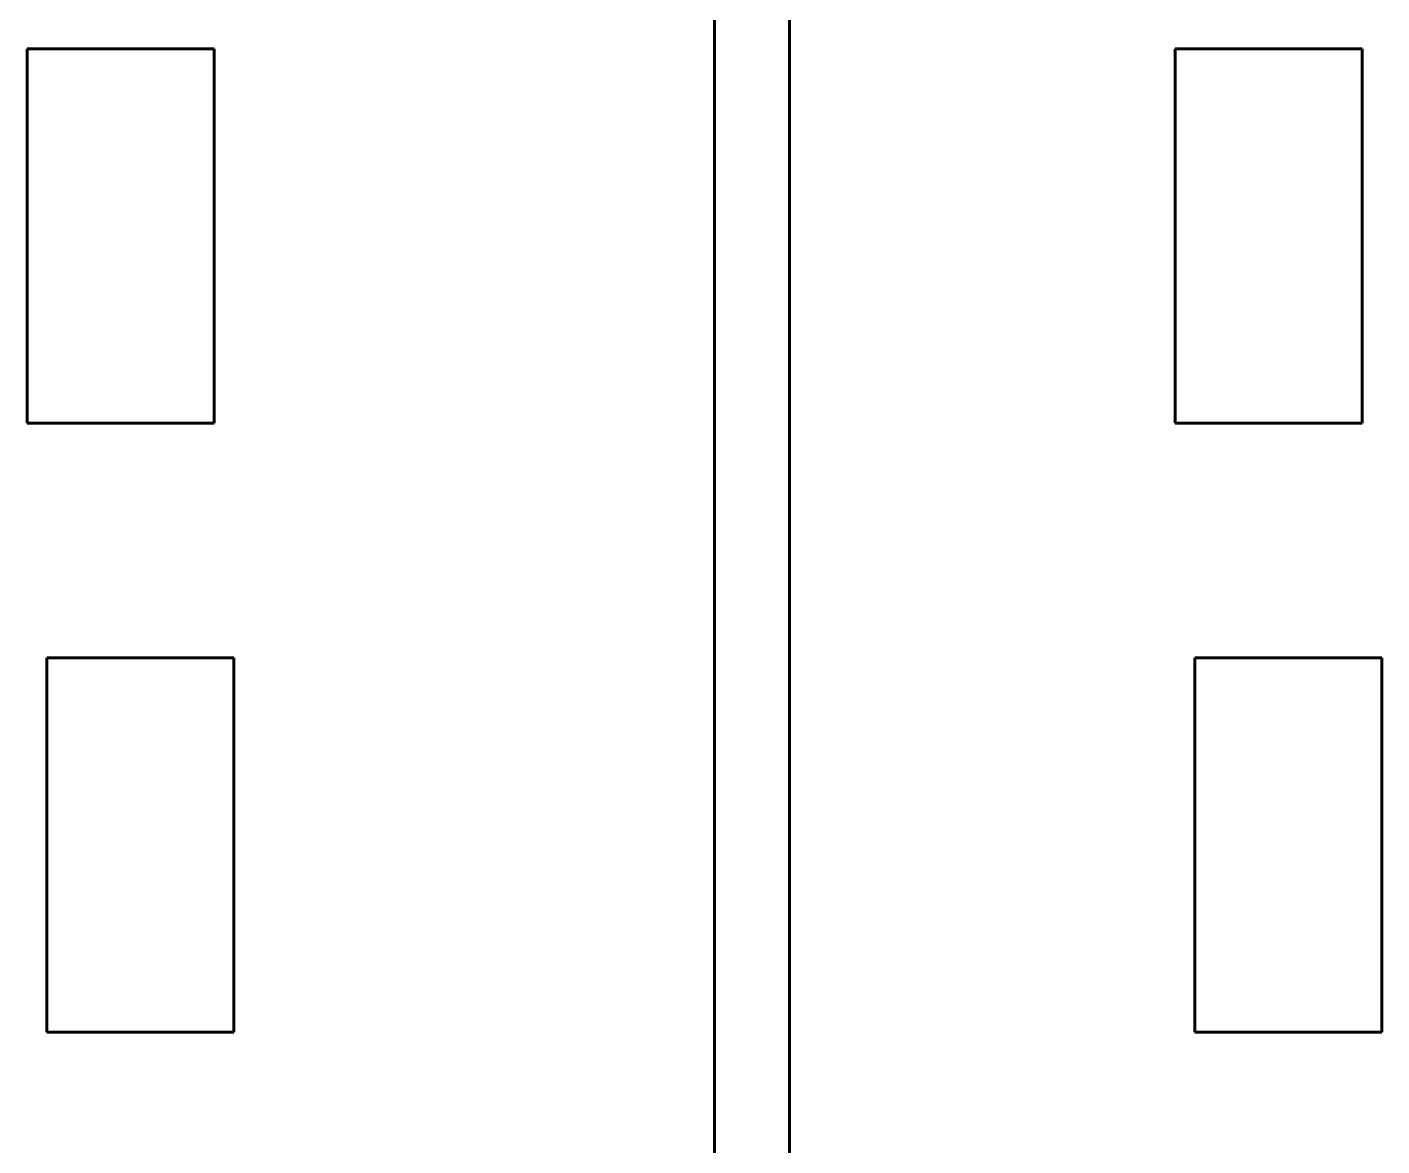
# Model space of a CAD drawing. Extents: x 0 to 297, y 0 to 292.
# Drawn here: x 214.8 to 223.85, y 77.48 to 84.96 of the extents above; entities that cross this region are included whole.
import ezdxf

# ---------------------------------------------------------------- set-up
doc = ezdxf.new("R2010")
doc.units = 0
doc.header["$MEASUREMENT"] = 0
doc.linetypes.add('K5LT_BASIC', pattern=[0])
doc.layers.add('Системный слой', color=7, linetype='Continuous')

# ---------------------------------------------------------------- blocks, each defined once
blk = doc.blocks.new('*U')
at = {"layer": 'Системный слой', "linetype": 'K5LT_BASIC', "lineweight": 60}
for p, q in [((216.0464, 84.8102), (214.7964, 84.8102)), ((214.7964, 84.8102), (214.7964, 82.3102)), ((216.0464, 82.3102), (216.0464, 84.8102)), ((223.7193, 84.8102), (222.4693, 84.8102)), ((222.4693, 84.8102), (222.4693, 82.3102)), ((223.7193, 82.3102), (223.7193, 84.8102)), ((214.7964, 82.3102), (216.0464, 82.3102)), ((222.4693, 82.3102), (223.7193, 82.3102)), ((216.1787, 80.7416), (214.9287, 80.7416)), ((214.9287, 80.7416), (214.9287, 78.2416)), ((216.1787, 78.2416), (216.1787, 80.7416)), ((223.8516, 80.7416), (222.6016, 80.7416)), ((222.6016, 80.7416), (222.6016, 78.2416)), ((223.8516, 78.2416), (223.8516, 80.7416)), ((214.9287, 78.2416), (216.1787, 78.2416)), ((222.6016, 78.2416), (223.8516, 78.2416))]:
    blk.add_line(p, q, dxfattribs=at)

msp = doc.modelspace()

# ---------------------------------------------------------------- linework, layer by layer
at = {"layer": 'Системный слой', "linetype": 'K5LT_BASIC', "lineweight": 60}
for p, q in [((219.3918, 69.5189), (219.3918, 89.5189)), ((219.8918, 69.5186), (219.8918, 89.5189)), ((219.3918, 82.5186), (219.3918, 69.5189)), ((219.8918, 69.5186), (219.8918, 82.5186))]:
    msp.add_line(p, q, dxfattribs=at)

# ---------------------------------------------------------------- block references
at = {"layer": 'Системный слой'}
msp.add_blockref('*U', (0, 0), dxfattribs=at)
msp.add_blockref('*U', (0, 0), dxfattribs=at)
msp.add_blockref('*U', (0, 0), dxfattribs=at)
msp.add_blockref('*U', (0, 0), dxfattribs=at)
msp.add_blockref('*U', (0, 0), dxfattribs=at)
msp.add_blockref('*U', (0, 0), dxfattribs=at)
msp.add_blockref('*U', (0, 0), dxfattribs=at)
msp.add_blockref('*U', (0, 0), dxfattribs=at)
msp.add_blockref('*U', (0, 0), dxfattribs=at)
msp.add_blockref('*U', (0, 0), dxfattribs=at)
msp.add_blockref('*U', (0, 0), dxfattribs=at)
msp.add_blockref('*U', (0, 0), dxfattribs=at)
msp.add_blockref('*U', (0, 0), dxfattribs=at)
msp.add_blockref('*U', (0, 0), dxfattribs=at)
msp.add_blockref('*U', (0, 0), dxfattribs=at)
msp.add_blockref('*U', (0, 0), dxfattribs=at)
msp.add_blockref('*U', (0, 0), dxfattribs=at)
msp.add_blockref('*U', (0, 0), dxfattribs=at)
msp.add_blockref('*U', (0, 0), dxfattribs=at)
msp.add_blockref('*U', (0, 0), dxfattribs=at)
msp.add_blockref('*U', (0, 0), dxfattribs=at)
msp.add_blockref('*U', (0, 0), dxfattribs=at)
msp.add_blockref('*U', (0, 0), dxfattribs=at)
msp.add_blockref('*U', (0, 0), dxfattribs=at)
msp.add_blockref('*U', (0, 0), dxfattribs=at)
msp.add_blockref('*U', (0, 0), dxfattribs=at)
msp.add_blockref('*U', (0, 0), dxfattribs=at)
msp.add_blockref('*U', (0, 0), dxfattribs=at)
msp.add_blockref('*U', (0, 0), dxfattribs=at)
msp.add_blockref('*U', (0, 0), dxfattribs=at)
msp.add_blockref('*U', (0, 0), dxfattribs=at)
msp.add_blockref('*U', (0, 0), dxfattribs=at)
msp.add_blockref('*U', (0, 0), dxfattribs=at)
msp.add_blockref('*U', (0, 0), dxfattribs=at)
msp.add_blockref('*U', (0, 0), dxfattribs=at)
msp.add_blockref('*U', (0, 0), dxfattribs=at)
msp.add_blockref('*U', (0, 0), dxfattribs=at)
msp.add_blockref('*U', (0, 0), dxfattribs=at)
msp.add_blockref('*U', (0, 0), dxfattribs=at)
msp.add_blockref('*U', (0, 0), dxfattribs=at)
msp.add_blockref('*U', (0, 0), dxfattribs=at)
msp.add_blockref('*U', (0, 0), dxfattribs=at)
msp.add_blockref('*U', (0, 0), dxfattribs=at)
msp.add_blockref('*U', (0, 0), dxfattribs=at)
msp.add_blockref('*U', (0, 0), dxfattribs=at)
msp.add_blockref('*U', (0, 0), dxfattribs=at)
msp.add_blockref('*U', (0, 0), dxfattribs=at)
msp.add_blockref('*U', (0, 0), dxfattribs=at)
msp.add_blockref('*U', (0, 0), dxfattribs=at)
msp.add_blockref('*U', (0, 0), dxfattribs=at)
msp.add_blockref('*U', (0, 0), dxfattribs=at)
msp.add_blockref('*U', (0, 0), dxfattribs=at)
msp.add_blockref('*U', (0, 0), dxfattribs=at)
msp.add_blockref('*U', (0, 0), dxfattribs=at)
msp.add_blockref('*U', (0, 0), dxfattribs=at)
msp.add_blockref('*U', (0, 0), dxfattribs=at)
msp.add_blockref('*U', (0, 0), dxfattribs=at)
msp.add_blockref('*U', (0, 0), dxfattribs=at)
msp.add_blockref('*U', (0, 0), dxfattribs=at)
msp.add_blockref('*U', (0, 0), dxfattribs=at)
msp.add_blockref('*U', (0, 0), dxfattribs=at)
msp.add_blockref('*U', (0, 0), dxfattribs=at)
msp.add_blockref('*U', (0, 0), dxfattribs=at)
msp.add_blockref('*U', (0, 0), dxfattribs=at)
msp.add_blockref('*U', (0, 0), dxfattribs=at)
msp.add_blockref('*U', (0, 0), dxfattribs=at)
msp.add_blockref('*U', (0, 0), dxfattribs=at)
msp.add_blockref('*U', (0, 0), dxfattribs=at)
msp.add_blockref('*U', (0, 0), dxfattribs=at)
msp.add_blockref('*U', (0, 0), dxfattribs=at)
msp.add_blockref('*U', (0, 0), dxfattribs=at)
msp.add_blockref('*U', (0, 0), dxfattribs=at)
msp.add_blockref('*U', (0, 0), dxfattribs=at)
msp.add_blockref('*U', (0, 0), dxfattribs=at)
msp.add_blockref('*U', (0, 0), dxfattribs=at)
msp.add_blockref('*U', (0, 0), dxfattribs=at)
msp.add_blockref('*U', (0, 0), dxfattribs=at)
msp.add_blockref('*U', (0, 0), dxfattribs=at)
msp.add_blockref('*U', (0, 0), dxfattribs=at)
msp.add_blockref('*U', (0, 0), dxfattribs=at)
msp.add_blockref('*U', (0, 0), dxfattribs=at)
msp.add_blockref('*U', (0, 0), dxfattribs=at)
msp.add_blockref('*U', (0, 0), dxfattribs=at)
msp.add_blockref('*U', (0, 0), dxfattribs=at)
msp.add_blockref('*U', (0, 0), dxfattribs=at)
msp.add_blockref('*U', (0, 0), dxfattribs=at)
msp.add_blockref('*U', (0, 0), dxfattribs=at)
msp.add_blockref('*U', (0, 0), dxfattribs=at)
msp.add_blockref('*U', (0, 0), dxfattribs=at)
msp.add_blockref('*U', (0, 0), dxfattribs=at)
msp.add_blockref('*U', (0, 0), dxfattribs=at)
msp.add_blockref('*U', (0, 0), dxfattribs=at)
msp.add_blockref('*U', (0, 0), dxfattribs=at)
msp.add_blockref('*U', (0, 0), dxfattribs=at)
msp.add_blockref('*U', (0, 0), dxfattribs=at)
msp.add_blockref('*U', (0, 0), dxfattribs=at)
msp.add_blockref('*U', (0, 0), dxfattribs=at)
msp.add_blockref('*U', (0, 0), dxfattribs=at)
msp.add_blockref('*U', (0, 0), dxfattribs=at)
msp.add_blockref('*U', (0, 0), dxfattribs=at)
msp.add_blockref('*U', (0, 0), dxfattribs=at)
msp.add_blockref('*U', (0, 0), dxfattribs=at)
msp.add_blockref('*U', (0, 0), dxfattribs=at)
msp.add_blockref('*U', (0, 0), dxfattribs=at)
msp.add_blockref('*U', (0, 0), dxfattribs=at)
msp.add_blockref('*U', (0, 0), dxfattribs=at)
msp.add_blockref('*U', (0, 0), dxfattribs=at)
msp.add_blockref('*U', (0, 0), dxfattribs=at)
msp.add_blockref('*U', (0, 0), dxfattribs=at)
msp.add_blockref('*U', (0, 0), dxfattribs=at)
msp.add_blockref('*U', (0, 0), dxfattribs=at)
msp.add_blockref('*U', (0, 0), dxfattribs=at)
msp.add_blockref('*U', (0, 0), dxfattribs=at)
msp.add_blockref('*U', (0, 0), dxfattribs=at)
msp.add_blockref('*U', (0, 0), dxfattribs=at)
msp.add_blockref('*U', (0, 0), dxfattribs=at)
msp.add_blockref('*U', (0, 0), dxfattribs=at)
msp.add_blockref('*U', (0, 0), dxfattribs=at)
msp.add_blockref('*U', (0, 0), dxfattribs=at)
msp.add_blockref('*U', (0, 0), dxfattribs=at)
msp.add_blockref('*U', (0, 0), dxfattribs=at)
msp.add_blockref('*U', (0, 0), dxfattribs=at)
msp.add_blockref('*U', (0, 0), dxfattribs=at)
msp.add_blockref('*U', (0, 0), dxfattribs=at)
msp.add_blockref('*U', (0, 0), dxfattribs=at)
msp.add_blockref('*U', (0, 0), dxfattribs=at)
msp.add_blockref('*U', (0, 0), dxfattribs=at)
msp.add_blockref('*U', (0, 0), dxfattribs=at)
msp.add_blockref('*U', (0, 0), dxfattribs=at)
msp.add_blockref('*U', (0, 0), dxfattribs=at)
msp.add_blockref('*U', (0, 0), dxfattribs=at)
msp.add_blockref('*U', (0, 0), dxfattribs=at)
msp.add_blockref('*U', (0, 0), dxfattribs=at)
msp.add_blockref('*U', (0, 0), dxfattribs=at)
msp.add_blockref('*U', (0, 0), dxfattribs=at)
msp.add_blockref('*U', (0, 0), dxfattribs=at)
msp.add_blockref('*U', (0, 0), dxfattribs=at)
msp.add_blockref('*U', (0, 0), dxfattribs=at)
msp.add_blockref('*U', (0, 0), dxfattribs=at)
msp.add_blockref('*U', (0, 0), dxfattribs=at)
msp.add_blockref('*U', (0, 0), dxfattribs=at)
msp.add_blockref('*U', (0, 0), dxfattribs=at)
msp.add_blockref('*U', (0, 0), dxfattribs=at)
msp.add_blockref('*U', (0, 0), dxfattribs=at)
msp.add_blockref('*U', (0, 0), dxfattribs=at)
msp.add_blockref('*U', (0, 0), dxfattribs=at)
msp.add_blockref('*U', (0, 0), dxfattribs=at)
msp.add_blockref('*U', (0, 0), dxfattribs=at)
msp.add_blockref('*U', (0, 0), dxfattribs=at)
msp.add_blockref('*U', (0, 0), dxfattribs=at)
msp.add_blockref('*U', (0, 0), dxfattribs=at)
msp.add_blockref('*U', (0, 0), dxfattribs=at)
msp.add_blockref('*U', (0, 0), dxfattribs=at)
msp.add_blockref('*U', (0, 0), dxfattribs=at)
msp.add_blockref('*U', (0, 0), dxfattribs=at)
msp.add_blockref('*U', (0, 0), dxfattribs=at)
msp.add_blockref('*U', (0, 0), dxfattribs=at)
msp.add_blockref('*U', (0, 0), dxfattribs=at)
msp.add_blockref('*U', (0, 0), dxfattribs=at)
msp.add_blockref('*U', (0, 0), dxfattribs=at)
msp.add_blockref('*U', (0, 0), dxfattribs=at)
msp.add_blockref('*U', (0, 0), dxfattribs=at)
msp.add_blockref('*U', (0, 0), dxfattribs=at)
msp.add_blockref('*U', (0, 0), dxfattribs=at)
msp.add_blockref('*U', (0, 0), dxfattribs=at)
msp.add_blockref('*U', (0, 0), dxfattribs=at)
msp.add_blockref('*U', (0, 0), dxfattribs=at)
msp.add_blockref('*U', (0, 0), dxfattribs=at)
msp.add_blockref('*U', (0, 0), dxfattribs=at)
msp.add_blockref('*U', (0, 0), dxfattribs=at)
msp.add_blockref('*U', (0, 0), dxfattribs=at)
msp.add_blockref('*U', (0, 0), dxfattribs=at)
msp.add_blockref('*U', (0, 0), dxfattribs=at)
msp.add_blockref('*U', (0, 0), dxfattribs=at)
msp.add_blockref('*U', (0, 0), dxfattribs=at)
msp.add_blockref('*U', (0, 0), dxfattribs=at)
msp.add_blockref('*U', (0, 0), dxfattribs=at)
msp.add_blockref('*U', (0, 0), dxfattribs=at)
msp.add_blockref('*U', (0, 0), dxfattribs=at)
msp.add_blockref('*U', (0, 0), dxfattribs=at)
msp.add_blockref('*U', (0, 0), dxfattribs=at)
msp.add_blockref('*U', (0, 0), dxfattribs=at)
msp.add_blockref('*U', (0, 0), dxfattribs=at)
msp.add_blockref('*U', (0, 0), dxfattribs=at)
msp.add_blockref('*U', (0, 0), dxfattribs=at)
msp.add_blockref('*U', (0, 0), dxfattribs=at)
msp.add_blockref('*U', (0, 0), dxfattribs=at)
msp.add_blockref('*U', (0, 0), dxfattribs=at)
msp.add_blockref('*U', (0, 0), dxfattribs=at)
msp.add_blockref('*U', (0, 0), dxfattribs=at)
msp.add_blockref('*U', (0, 0), dxfattribs=at)
msp.add_blockref('*U', (0, 0), dxfattribs=at)
msp.add_blockref('*U', (0, 0), dxfattribs=at)
msp.add_blockref('*U', (0, 0), dxfattribs=at)
msp.add_blockref('*U', (0, 0), dxfattribs=at)
msp.add_blockref('*U', (0, 0), dxfattribs=at)
msp.add_blockref('*U', (0, 0), dxfattribs=at)
msp.add_blockref('*U', (0, 0), dxfattribs=at)
msp.add_blockref('*U', (0, 0), dxfattribs=at)
msp.add_blockref('*U', (0, 0), dxfattribs=at)
msp.add_blockref('*U', (0, 0), dxfattribs=at)
msp.add_blockref('*U', (0, 0), dxfattribs=at)
msp.add_blockref('*U', (0, 0), dxfattribs=at)
msp.add_blockref('*U', (0, 0), dxfattribs=at)
msp.add_blockref('*U', (0, 0), dxfattribs=at)
msp.add_blockref('*U', (0, 0), dxfattribs=at)
msp.add_blockref('*U', (0, 0), dxfattribs=at)
msp.add_blockref('*U', (0, 0), dxfattribs=at)
msp.add_blockref('*U', (0, 0), dxfattribs=at)
msp.add_blockref('*U', (0, 0), dxfattribs=at)
msp.add_blockref('*U', (0, 0), dxfattribs=at)
msp.add_blockref('*U', (0, 0), dxfattribs=at)
msp.add_blockref('*U', (0, 0), dxfattribs=at)
msp.add_blockref('*U', (0, 0), dxfattribs=at)
msp.add_blockref('*U', (0, 0), dxfattribs=at)
msp.add_blockref('*U', (0, 0), dxfattribs=at)
msp.add_blockref('*U', (0, 0), dxfattribs=at)
msp.add_blockref('*U', (0, 0), dxfattribs=at)
msp.add_blockref('*U', (0, 0), dxfattribs=at)
msp.add_blockref('*U', (0, 0), dxfattribs=at)
msp.add_blockref('*U', (0, 0), dxfattribs=at)
msp.add_blockref('*U', (0, 0), dxfattribs=at)
msp.add_blockref('*U', (0, 0), dxfattribs=at)
msp.add_blockref('*U', (0, 0), dxfattribs=at)
msp.add_blockref('*U', (0, 0), dxfattribs=at)
msp.add_blockref('*U', (0, 0), dxfattribs=at)
msp.add_blockref('*U', (0, 0), dxfattribs=at)
msp.add_blockref('*U', (0, 0), dxfattribs=at)
msp.add_blockref('*U', (0, 0), dxfattribs=at)
msp.add_blockref('*U', (0, 0), dxfattribs=at)
msp.add_blockref('*U', (0, 0), dxfattribs=at)
msp.add_blockref('*U', (0, 0), dxfattribs=at)
msp.add_blockref('*U', (0, 0), dxfattribs=at)
msp.add_blockref('*U', (0, 0), dxfattribs=at)
msp.add_blockref('*U', (0, 0), dxfattribs=at)
msp.add_blockref('*U', (0, 0), dxfattribs=at)
msp.add_blockref('*U', (0, 0), dxfattribs=at)
msp.add_blockref('*U', (0, 0), dxfattribs=at)
msp.add_blockref('*U', (0, 0), dxfattribs=at)
msp.add_blockref('*U', (0, 0), dxfattribs=at)
msp.add_blockref('*U', (0, 0), dxfattribs=at)
msp.add_blockref('*U', (0, 0), dxfattribs=at)
msp.add_blockref('*U', (0, 0), dxfattribs=at)
msp.add_blockref('*U', (0, 0), dxfattribs=at)
msp.add_blockref('*U', (0, 0), dxfattribs=at)
msp.add_blockref('*U', (0, 0), dxfattribs=at)
msp.add_blockref('*U', (0, 0), dxfattribs=at)
msp.add_blockref('*U', (0, 0), dxfattribs=at)
msp.add_blockref('*U', (0, 0), dxfattribs=at)
msp.add_blockref('*U', (0, 0), dxfattribs=at)
msp.add_blockref('*U', (0, 0), dxfattribs=at)
msp.add_blockref('*U', (0, 0), dxfattribs=at)
msp.add_blockref('*U', (0, 0), dxfattribs=at)
msp.add_blockref('*U', (0, 0), dxfattribs=at)
msp.add_blockref('*U', (0, 0), dxfattribs=at)
msp.add_blockref('*U', (0, 0), dxfattribs=at)
msp.add_blockref('*U', (0, 0), dxfattribs=at)
msp.add_blockref('*U', (0, 0), dxfattribs=at)
msp.add_blockref('*U', (0, 0), dxfattribs=at)
msp.add_blockref('*U', (0, 0), dxfattribs=at)
msp.add_blockref('*U', (0, 0), dxfattribs=at)
msp.add_blockref('*U', (0, 0), dxfattribs=at)
msp.add_blockref('*U', (0, 0), dxfattribs=at)
msp.add_blockref('*U', (0, 0), dxfattribs=at)
msp.add_blockref('*U', (0, 0), dxfattribs=at)
msp.add_blockref('*U', (0, 0), dxfattribs=at)
msp.add_blockref('*U', (0, 0), dxfattribs=at)
msp.add_blockref('*U', (0, 0), dxfattribs=at)
msp.add_blockref('*U', (0, 0), dxfattribs=at)
msp.add_blockref('*U', (0, 0), dxfattribs=at)
msp.add_blockref('*U', (0, 0), dxfattribs=at)
msp.add_blockref('*U', (0, 0), dxfattribs=at)
msp.add_blockref('*U', (0, 0), dxfattribs=at)
msp.add_blockref('*U', (0, 0), dxfattribs=at)
msp.add_blockref('*U', (0, 0), dxfattribs=at)
msp.add_blockref('*U', (0, 0), dxfattribs=at)
msp.add_blockref('*U', (0, 0), dxfattribs=at)
msp.add_blockref('*U', (0, 0), dxfattribs=at)
msp.add_blockref('*U', (0, 0), dxfattribs=at)
msp.add_blockref('*U', (0, 0), dxfattribs=at)
msp.add_blockref('*U', (0, 0), dxfattribs=at)
msp.add_blockref('*U', (0, 0), dxfattribs=at)
msp.add_blockref('*U', (0, 0), dxfattribs=at)
msp.add_blockref('*U', (0, 0), dxfattribs=at)
msp.add_blockref('*U', (0, 0), dxfattribs=at)
msp.add_blockref('*U', (0, 0), dxfattribs=at)
msp.add_blockref('*U', (0, 0), dxfattribs=at)
msp.add_blockref('*U', (0, 0), dxfattribs=at)
msp.add_blockref('*U', (0, 0), dxfattribs=at)
msp.add_blockref('*U', (0, 0), dxfattribs=at)
msp.add_blockref('*U', (0, 0), dxfattribs=at)
msp.add_blockref('*U', (0, 0), dxfattribs=at)
msp.add_blockref('*U', (0, 0), dxfattribs=at)
msp.add_blockref('*U', (0, 0), dxfattribs=at)
msp.add_blockref('*U', (0, 0), dxfattribs=at)
msp.add_blockref('*U', (0, 0), dxfattribs=at)
msp.add_blockref('*U', (0, 0), dxfattribs=at)
msp.add_blockref('*U', (0, 0), dxfattribs=at)
msp.add_blockref('*U', (0, 0), dxfattribs=at)
msp.add_blockref('*U', (0, 0), dxfattribs=at)
msp.add_blockref('*U', (0, 0), dxfattribs=at)
msp.add_blockref('*U', (0, 0), dxfattribs=at)
msp.add_blockref('*U', (0, 0), dxfattribs=at)
msp.add_blockref('*U', (0, 0), dxfattribs=at)
msp.add_blockref('*U', (0, 0), dxfattribs=at)
msp.add_blockref('*U', (0, 0), dxfattribs=at)
msp.add_blockref('*U', (0, 0), dxfattribs=at)
msp.add_blockref('*U', (0, 0), dxfattribs=at)
msp.add_blockref('*U', (0, 0), dxfattribs=at)
msp.add_blockref('*U', (0, 0), dxfattribs=at)
msp.add_blockref('*U', (0, 0), dxfattribs=at)
msp.add_blockref('*U', (0, 0), dxfattribs=at)
msp.add_blockref('*U', (0, 0), dxfattribs=at)
msp.add_blockref('*U', (0, 0), dxfattribs=at)
msp.add_blockref('*U', (0, 0), dxfattribs=at)
msp.add_blockref('*U', (0, 0), dxfattribs=at)
msp.add_blockref('*U', (0, 0), dxfattribs=at)
msp.add_blockref('*U', (0, 0), dxfattribs=at)
msp.add_blockref('*U', (0, 0), dxfattribs=at)
msp.add_blockref('*U', (0, 0), dxfattribs=at)
msp.add_blockref('*U', (0, 0), dxfattribs=at)
msp.add_blockref('*U', (0, 0), dxfattribs=at)
msp.add_blockref('*U', (0, 0), dxfattribs=at)
msp.add_blockref('*U', (0, 0), dxfattribs=at)
msp.add_blockref('*U', (0, 0), dxfattribs=at)
msp.add_blockref('*U', (0, 0), dxfattribs=at)
msp.add_blockref('*U', (0, 0), dxfattribs=at)
msp.add_blockref('*U', (0, 0), dxfattribs=at)
msp.add_blockref('*U', (0, 0), dxfattribs=at)
msp.add_blockref('*U', (0, 0), dxfattribs=at)
msp.add_blockref('*U', (0, 0), dxfattribs=at)
msp.add_blockref('*U', (0, 0), dxfattribs=at)
msp.add_blockref('*U', (0, 0), dxfattribs=at)
msp.add_blockref('*U', (0, 0), dxfattribs=at)
msp.add_blockref('*U', (0, 0), dxfattribs=at)
msp.add_blockref('*U', (0, 0), dxfattribs=at)
msp.add_blockref('*U', (0, 0), dxfattribs=at)
msp.add_blockref('*U', (0, 0), dxfattribs=at)
msp.add_blockref('*U', (0, 0), dxfattribs=at)
msp.add_blockref('*U', (0, 0), dxfattribs=at)
msp.add_blockref('*U', (0, 0), dxfattribs=at)
msp.add_blockref('*U', (0, 0), dxfattribs=at)
msp.add_blockref('*U', (0, 0), dxfattribs=at)
msp.add_blockref('*U', (0, 0), dxfattribs=at)
msp.add_blockref('*U', (0, 0), dxfattribs=at)
msp.add_blockref('*U', (0, 0), dxfattribs=at)
msp.add_blockref('*U', (0, 0), dxfattribs=at)
msp.add_blockref('*U', (0, 0), dxfattribs=at)
msp.add_blockref('*U', (0, 0), dxfattribs=at)
msp.add_blockref('*U', (0, 0), dxfattribs=at)
msp.add_blockref('*U', (0, 0), dxfattribs=at)
msp.add_blockref('*U', (0, 0), dxfattribs=at)
msp.add_blockref('*U', (0, 0), dxfattribs=at)
msp.add_blockref('*U', (0, 0), dxfattribs=at)
msp.add_blockref('*U', (0, 0), dxfattribs=at)
msp.add_blockref('*U', (0, 0), dxfattribs=at)
msp.add_blockref('*U', (0, 0), dxfattribs=at)
msp.add_blockref('*U', (0, 0), dxfattribs=at)
msp.add_blockref('*U', (0, 0), dxfattribs=at)
msp.add_blockref('*U', (0, 0), dxfattribs=at)
msp.add_blockref('*U', (0, 0), dxfattribs=at)
msp.add_blockref('*U', (0, 0), dxfattribs=at)
msp.add_blockref('*U', (0, 0), dxfattribs=at)
msp.add_blockref('*U', (0, 0), dxfattribs=at)

doc.saveas('drawing.dxf')
